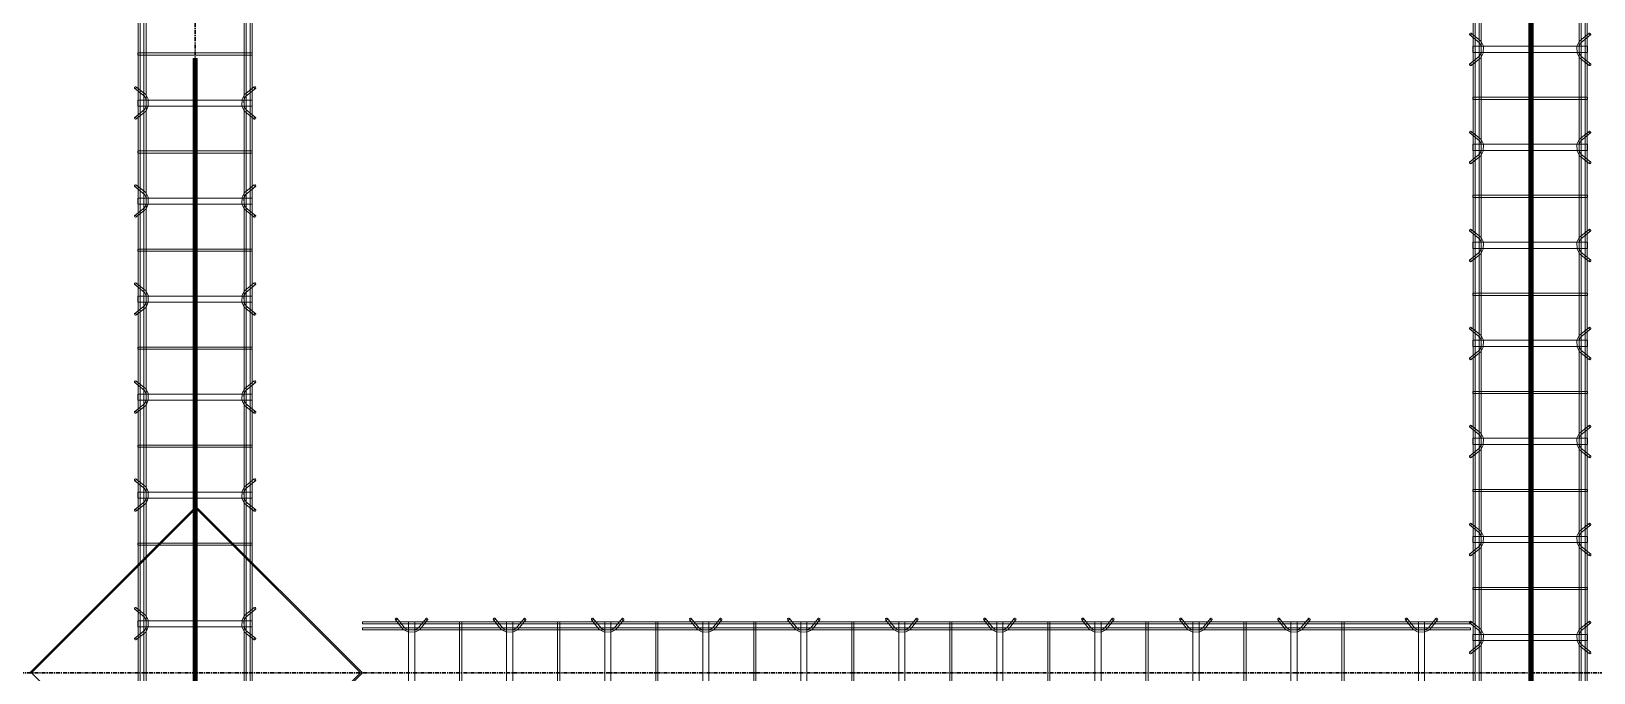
# Model space of a CAD drawing. Header units: inches. Extents: x -19229 to -222, y -6301 to 12387.
# Drawn here: x -2847.4 to -2656.1, y 11187.2 to 11265.7 of the extents above; entities that cross this region are included whole.
import ezdxf

# ---------------------------------------------------------------- set-up
doc = ezdxf.new("R2010")
doc.units = ezdxf.units.IN
doc.header["$MEASUREMENT"] = 0
doc.linetypes.add('Grid Line 1_2_', pattern=[0.875, 0.5, -0.125, 0.125, -0.125])
for name, color, linetype, lineweight in [('A-FLOR', 192, 'Continuous', 9), ('A-GENM', 13, 'Continuous', 9), ('S-BEAM', 12, 'Continuous', 9), ('S-GRID', 1, 'Continuous', 9)]:
    doc.layers.add(name, color=color, linetype=linetype, lineweight=lineweight)

# ---------------------------------------------------------------- blocks, each defined once
blk = doc.blocks.new('Dowel bar assembly - Dowel bar assembly-669756-SLAB ON GROUND JOINTS')
at = {"layer": 'S-BEAM'}
for p, q in [((2175, 1.98), (0, 1.98)), ((1288.02, 2.23), (1288.97, 1.03)), ((1289.18, 1.19), (1288.23, 2.39)), ((1289.62, 1.99), (1289.62, -12.01)), ((1290.38, 1.99), (1289.62, 1.99)), ((1289.62, 1.99), (1290.38, 1.99)), ((1290.38, -12.01), (1290.38, 1.99)), ((1291.76, 2.39), (1290.81, 1.19)), ((1291.01, 1.03), (1291.96, 2.23)), ((1295.87, 1.99), (1295.87, -12.01)), ((1296.13, 1.99), (1295.87, 1.99)), ((1295.87, 1.99), (1296.13, 1.99)), ((1296.13, -12.01), (1296.13, 1.99)), ((1300.02, 2.23), (1300.97, 1.03)), ((1301.18, 1.19), (1300.23, 2.39)), ((1301.62, 1.99), (1301.62, -12.01)), ((1302.38, 1.99), (1301.62, 1.99)), ((1301.62, 1.99), (1302.38, 1.99)), ((1302.38, -12.01), (1302.38, 1.99)), ((1303.76, 2.39), (1302.81, 1.19)), ((1303.01, 1.03), (1303.96, 2.23)), ((1307.87, 1.99), (1307.87, -12.01)), ((1308.13, 1.99), (1307.87, 1.99)), ((1307.87, 1.99), (1308.13, 1.99)), ((1308.13, -12.01), (1308.13, 1.99)), ((1312.02, 2.23), (1312.97, 1.03)), ((1313.18, 1.19), (1312.23, 2.39)), ((1313.62, 1.99), (1313.62, -12.01)), ((1314.38, 1.99), (1313.62, 1.99)), ((1313.62, 1.99), (1314.38, 1.99)), ((1314.38, -12.01), (1314.38, 1.99)), ((1315.76, 2.39), (1314.81, 1.19)), ((1315.01, 1.03), (1315.96, 2.23)), ((1319.87, 1.99), (1319.87, -12.01)), ((1320.13, 1.99), (1319.87, 1.99)), ((1319.87, 1.99), (1320.13, 1.99)), ((1320.13, -12.01), (1320.13, 1.99)), ((1324.02, 2.23), (1324.97, 1.03)), ((1325.18, 1.19), (1324.23, 2.39)), ((1325.62, 1.99), (1325.62, -12.01)), ((1326.38, 1.99), (1325.62, 1.99)), ((1325.62, 1.99), (1326.38, 1.99)), ((1326.38, -12.01), (1326.38, 1.99)), ((1327.76, 2.39), (1326.81, 1.19)), ((1327.01, 1.03), (1327.96, 2.23)), ((1331.87, 1.99), (1331.87, -12.01)), ((1332.13, 1.99), (1331.87, 1.99)), ((1331.87, 1.99), (1332.13, 1.99)), ((1332.13, -12.01), (1332.13, 1.99)), ((1336.02, 2.23), (1336.97, 1.03)), ((1337.18, 1.19), (1336.23, 2.39)), ((1337.62, 1.99), (1337.62, -12.01)), ((1338.38, 1.99), (1337.62, 1.99)), ((1337.62, 1.99), (1338.38, 1.99)), ((1338.38, -12.01), (1338.38, 1.99)), ((1339.76, 2.39), (1338.81, 1.19)), ((1339.01, 1.03), (1339.96, 2.23)), ((1343.87, 1.99), (1343.87, -12.01)), ((1344.13, 1.99), (1343.87, 1.99)), ((1343.87, 1.99), (1344.13, 1.99)), ((1344.13, -12.01), (1344.13, 1.99)), ((1348.02, 2.23), (1348.97, 1.03)), ((1349.18, 1.19), (1348.23, 2.39)), ((1349.62, 1.99), (1349.62, -12.01)), ((1350.38, 1.99), (1349.62, 1.99)), ((1349.62, 1.99), (1350.38, 1.99)), ((1350.38, -12.01), (1350.38, 1.99)), ((1351.76, 2.39), (1350.81, 1.19)), ((1351.01, 1.03), (1351.96, 2.23)), ((1355.87, 1.99), (1355.87, -12.01)), ((1356.13, 1.99), (1355.87, 1.99)), ((1355.87, 1.99), (1356.13, 1.99)), ((1356.13, -12.01), (1356.13, 1.99)), ((1360.02, 2.23), (1360.97, 1.03)), ((1361.18, 1.19), (1360.23, 2.39)), ((1361.62, 1.99), (1361.62, -12.01)), ((1362.38, 1.99), (1361.62, 1.99)), ((1361.62, 1.99), (1362.38, 1.99)), ((1362.38, -12.01), (1362.38, 1.99)), ((1363.76, 2.39), (1362.81, 1.19)), ((1363.01, 1.03), (1363.96, 2.23)), ((0, 1.72), (2175, 1.72)), ((2175, 1.25), (0, 1.25)), ((0, 0.99), (2175, 0.99)), ((2175, -11.01), (0, -11.01)), ((0, -11.27), (2175, -11.27)), ((1288.97, -11.05), (1288.02, -12.25)), ((1288.23, -12.41), (1289.18, -11.21)), ((1290.81, -11.21), (1291.76, -12.41)), ((1291.96, -12.25), (1291.01, -11.05)), ((1300.97, -11.05), (1300.02, -12.25)), ((1300.23, -12.41), (1301.18, -11.21)), ((1302.81, -11.21), (1303.76, -12.41)), ((1303.96, -12.25), (1303.01, -11.05)), ((1312.97, -11.05), (1312.02, -12.25)), ((1312.23, -12.41), (1313.18, -11.21)), ((1314.81, -11.21), (1315.76, -12.41)), ((1315.96, -12.25), (1315.01, -11.05)), ((1324.97, -11.05), (1324.02, -12.25)), ((1324.23, -12.41), (1325.18, -11.21)), ((1326.81, -11.21), (1327.76, -12.41)), ((1327.96, -12.25), (1327.01, -11.05)), ((1336.97, -11.05), (1336.02, -12.25)), ((1336.23, -12.41), (1337.18, -11.21)), ((1338.81, -11.21), (1339.76, -12.41)), ((1339.96, -12.25), (1339.01, -11.05)), ((1348.97, -11.05), (1348.02, -12.25)), ((1348.23, -12.41), (1349.18, -11.21)), ((1350.81, -11.21), (1351.76, -12.41)), ((1351.96, -12.25), (1351.01, -11.05)), ((1360.97, -11.05), (1360.02, -12.25)), ((1360.23, -12.41), (1361.18, -11.21)), ((1362.81, -11.21), (1363.76, -12.41)), ((1363.96, -12.25), (1363.01, -11.05)), ((2175, -11.74), (0, -11.74)), ((0, -12), (2175, -12)), ((1290.38, -12.01), (1289.62, -12.01)), ((1289.62, -12.01), (1290.38, -12.01)), ((1296.13, -12.01), (1295.87, -12.01)), ((1295.87, -12.01), (1296.13, -12.01)), ((1302.38, -12.01), (1301.62, -12.01)), ((1301.62, -12.01), (1302.38, -12.01)), ((1308.13, -12.01), (1307.87, -12.01)), ((1307.87, -12.01), (1308.13, -12.01)), ((1314.38, -12.01), (1313.62, -12.01)), ((1313.62, -12.01), (1314.38, -12.01)), ((1320.13, -12.01), (1319.87, -12.01)), ((1319.87, -12.01), (1320.13, -12.01)), ((1326.38, -12.01), (1325.62, -12.01)), ((1325.62, -12.01), (1326.38, -12.01)), ((1332.13, -12.01), (1331.87, -12.01)), ((1331.87, -12.01), (1332.13, -12.01)), ((1338.38, -12.01), (1337.62, -12.01)), ((1337.62, -12.01), (1338.38, -12.01)), ((1344.13, -12.01), (1343.87, -12.01)), ((1343.87, -12.01), (1344.13, -12.01)), ((1350.38, -12.01), (1349.62, -12.01)), ((1349.62, -12.01), (1350.38, -12.01)), ((1356.13, -12.01), (1355.87, -12.01)), ((1355.87, -12.01), (1356.13, -12.01)), ((1362.38, -12.01), (1361.62, -12.01)), ((1361.62, -12.01), (1362.38, -12.01))]:
    blk.add_line(p, q, dxfattribs=at)
at = {"layer": 'S-BEAM', "flags": 128}
for points in [[(1288.97, 1.03), (1289.53, 0.73), (1290.39, 0.72), (1290.97, 0.99), (1291.01, 1.03)], [(1289.18, 1.19), (1289.62, 0.97), (1290.38, 0.98), (1290.81, 1.19)], [(1300.97, 1.03), (1301.53, 0.73), (1302.39, 0.72), (1302.97, 0.99), (1303.01, 1.03)], [(1301.18, 1.19), (1301.62, 0.97), (1302.38, 0.98), (1302.81, 1.19)], [(1312.97, 1.03), (1313.53, 0.73), (1314.39, 0.72), (1314.97, 0.99), (1315.01, 1.03)], [(1313.18, 1.19), (1313.62, 0.97), (1314.38, 0.98), (1314.81, 1.19)], [(1324.97, 1.03), (1325.53, 0.73), (1326.39, 0.72), (1326.97, 0.99), (1327.01, 1.03)], [(1325.18, 1.19), (1325.62, 0.97), (1326.38, 0.98), (1326.81, 1.19)], [(1336.97, 1.03), (1337.53, 0.73), (1338.39, 0.72), (1338.97, 0.99), (1339.01, 1.03)], [(1337.18, 1.19), (1337.62, 0.97), (1338.38, 0.98), (1338.81, 1.19)], [(1348.97, 1.03), (1349.53, 0.73), (1350.39, 0.72), (1350.97, 0.99), (1351.01, 1.03)], [(1349.18, 1.19), (1349.62, 0.97), (1350.38, 0.98), (1350.81, 1.19)], [(1360.97, 1.03), (1361.53, 0.73), (1362.39, 0.72), (1362.97, 0.99), (1363.01, 1.03)], [(1361.18, 1.19), (1361.62, 0.97), (1362.38, 0.98), (1362.81, 1.19)], [(1288.97, -11.05), (1289.53, -10.75), (1290.39, -10.74), (1290.97, -11.01), (1291.01, -11.05)], [(1289.18, -11.21), (1289.62, -10.99), (1290.38, -11), (1290.81, -11.21)], [(1300.97, -11.05), (1301.53, -10.75), (1302.39, -10.74), (1302.97, -11.01), (1303.01, -11.05)], [(1301.18, -11.21), (1301.62, -10.99), (1302.38, -11), (1302.81, -11.21)], [(1312.97, -11.05), (1313.53, -10.75), (1314.39, -10.74), (1314.97, -11.01), (1315.01, -11.05)], [(1313.18, -11.21), (1313.62, -10.99), (1314.38, -11), (1314.81, -11.21)], [(1324.97, -11.05), (1325.53, -10.75), (1326.39, -10.74), (1326.97, -11.01), (1327.01, -11.05)], [(1325.18, -11.21), (1325.62, -10.99), (1326.38, -11), (1326.81, -11.21)], [(1336.97, -11.05), (1337.53, -10.75), (1338.39, -10.74), (1338.97, -11.01), (1339.01, -11.05)], [(1337.18, -11.21), (1337.62, -10.99), (1338.38, -11), (1338.81, -11.21)], [(1348.97, -11.05), (1349.53, -10.75), (1350.39, -10.74), (1350.97, -11.01), (1351.01, -11.05)], [(1349.18, -11.21), (1349.62, -10.99), (1350.38, -11), (1350.81, -11.21)], [(1360.97, -11.05), (1361.53, -10.75), (1362.39, -10.74), (1362.97, -11.01), (1363.01, -11.05)], [(1361.18, -11.21), (1361.62, -10.99), (1362.38, -11), (1362.81, -11.21)]]:
    blk.add_lwpolyline(points, dxfattribs=at)
at = {"layer": 'S-BEAM'}
for centre, major_axis, start_param, end_param in [((1288.12, 2.31), (0.101, 0.08), 5.709265, 8.850858), ((1288.12, 2.31), (0.101, 0.08), 2.567673, 5.709265), ((1291.86, 2.31), (-0.101, 0.08), 3.715513, 6.857105), ((1291.86, 2.31), (-0.101, 0.08), 0.57392, 3.715513), ((1300.12, 2.31), (0.101, 0.08), 5.709265, 8.850858), ((1300.12, 2.31), (0.101, 0.08), 2.567673, 5.709265), ((1303.86, 2.31), (-0.101, 0.08), 3.715513, 6.857105), ((1303.86, 2.31), (-0.101, 0.08), 0.57392, 3.715513), ((1312.12, 2.31), (0.101, 0.08), 5.709265, 8.850858), ((1312.12, 2.31), (0.101, 0.08), 2.567673, 5.709265), ((1315.86, 2.31), (-0.101, 0.08), 3.715513, 6.857105), ((1315.86, 2.31), (-0.101, 0.08), 0.57392, 3.715513), ((1324.12, 2.31), (0.101, 0.08), 5.709265, 8.850858), ((1324.12, 2.31), (0.101, 0.08), 2.567673, 5.709265), ((1327.86, 2.31), (-0.101, 0.08), 3.715513, 6.857105), ((1327.86, 2.31), (-0.101, 0.08), 0.57392, 3.715513), ((1336.12, 2.31), (0.101, 0.08), 5.709265, 8.850858), ((1336.12, 2.31), (0.101, 0.08), 2.567673, 5.709265), ((1339.86, 2.31), (-0.101, 0.08), 3.715513, 6.857105), ((1339.86, 2.31), (-0.101, 0.08), 0.57392, 3.715513), ((1348.12, 2.31), (0.101, 0.08), 5.709265, 8.850858), ((1348.12, 2.31), (0.101, 0.08), 2.567673, 5.709265), ((1351.86, 2.31), (-0.101, 0.08), 3.715513, 6.857105), ((1351.86, 2.31), (-0.101, 0.08), 0.57392, 3.715513), ((1360.12, 2.31), (0.101, 0.08), 5.709265, 8.850858), ((1360.12, 2.31), (0.101, 0.08), 2.567673, 5.709265), ((1363.86, 2.31), (-0.101, 0.08), 3.715513, 6.857105), ((1363.86, 2.31), (-0.101, 0.08), 0.57392, 3.715513), ((1288.12, -12.33), (-0.101, 0.08), 3.715513, 6.857105), ((1288.12, -12.33), (-0.101, 0.08), 0.57392, 3.715513), ((1291.86, -12.33), (0.101, 0.08), 5.709265, 8.850858), ((1291.86, -12.33), (0.101, 0.08), 2.567673, 5.709265), ((1300.12, -12.33), (-0.101, 0.08), 3.715513, 6.857105), ((1300.12, -12.33), (-0.101, 0.08), 0.57392, 3.715513), ((1303.86, -12.33), (0.101, 0.08), 5.709265, 8.850858), ((1303.86, -12.33), (0.101, 0.08), 2.567673, 5.709265), ((1312.12, -12.33), (-0.101, 0.08), 3.715513, 6.857105), ((1312.12, -12.33), (-0.101, 0.08), 0.57392, 3.715513), ((1315.86, -12.33), (0.101, 0.08), 5.709265, 8.850858), ((1315.86, -12.33), (0.101, 0.08), 2.567673, 5.709265), ((1324.12, -12.33), (-0.101, 0.08), 3.715513, 6.857105), ((1324.12, -12.33), (-0.101, 0.08), 0.57392, 3.715513), ((1327.86, -12.33), (0.101, 0.08), 5.709265, 8.850858), ((1327.86, -12.33), (0.101, 0.08), 2.567673, 5.709265), ((1336.12, -12.33), (-0.101, 0.08), 3.715513, 6.857105), ((1336.12, -12.33), (-0.101, 0.08), 0.57392, 3.715513), ((1339.86, -12.33), (0.101, 0.08), 5.709265, 8.850858), ((1339.86, -12.33), (0.101, 0.08), 2.567673, 5.709265), ((1348.12, -12.33), (-0.101, 0.08), 3.715513, 6.857105), ((1348.12, -12.33), (-0.101, 0.08), 0.57392, 3.715513), ((1351.86, -12.33), (0.101, 0.08), 5.709265, 8.850858), ((1351.86, -12.33), (0.101, 0.08), 2.567673, 5.709265), ((1360.12, -12.33), (-0.101, 0.08), 3.715513, 6.857105), ((1360.12, -12.33), (-0.101, 0.08), 0.57392, 3.715513), ((1363.86, -12.33), (0.101, 0.08), 5.709265, 8.850858), ((1363.86, -12.33), (0.101, 0.08), 2.567673, 5.709265)]:
    blk.add_ellipse(centre, major_axis=major_axis, ratio=0.816528, start_param=start_param, end_param=end_param, dxfattribs=at)
blk = doc.blocks.new('Dowel bar assembly - Dowel bar assembly-670865-SLAB ON GROUND JOINTS')
at = {"layer": 'S-BEAM'}
for p, q in [((135.61, 1.98), (0, 1.98)), ((0, 1.98), (0, 1.72)), ((0, 1.72), (0, 1.98)), ((4.02, 2.23), (4.97, 1.03)), ((5.18, 1.19), (4.23, 2.39)), ((5.63, 1.99), (5.63, -12.01)), ((6.38, 1.99), (5.63, 1.99)), ((5.63, 1.99), (6.38, 1.99)), ((6.38, -12.01), (6.38, 1.99)), ((7.76, 2.39), (6.81, 1.19)), ((7.01, 1.03), (7.96, 2.23)), ((11.87, 1.99), (11.87, -12.01)), ((12.13, 1.99), (11.87, 1.99)), ((11.87, 1.99), (12.13, 1.99)), ((12.13, -12.01), (12.13, 1.99)), ((16.02, 2.23), (16.97, 1.03)), ((17.18, 1.19), (16.23, 2.39)), ((17.63, 1.99), (17.63, -12.01)), ((18.38, 1.99), (17.63, 1.99)), ((17.63, 1.99), (18.38, 1.99)), ((18.38, -12.01), (18.38, 1.99)), ((19.76, 2.39), (18.81, 1.19)), ((19.01, 1.03), (19.96, 2.23)), ((23.87, 1.99), (23.87, -12.01)), ((24.13, 1.99), (23.87, 1.99)), ((23.87, 1.99), (24.13, 1.99)), ((24.13, -12.01), (24.13, 1.99)), ((28.02, 2.23), (28.97, 1.03)), ((29.18, 1.19), (28.23, 2.39)), ((29.63, 1.99), (29.63, -12.01)), ((30.38, 1.99), (29.63, 1.99)), ((29.63, 1.99), (30.38, 1.99)), ((30.38, -12.01), (30.38, 1.99)), ((31.76, 2.39), (30.81, 1.19)), ((31.01, 1.03), (31.96, 2.23)), ((35.87, 1.99), (35.87, -12.01)), ((36.13, 1.99), (35.87, 1.99)), ((35.87, 1.99), (36.13, 1.99)), ((36.13, -12.01), (36.13, 1.99)), ((40.02, 2.23), (40.97, 1.03)), ((41.18, 1.19), (40.23, 2.39)), ((41.63, 1.99), (41.63, -12.01)), ((42.38, 1.99), (41.63, 1.99)), ((41.63, 1.99), (42.38, 1.99)), ((42.38, -12.01), (42.38, 1.99)), ((43.76, 2.39), (42.81, 1.19)), ((43.01, 1.03), (43.96, 2.23)), ((47.87, 1.99), (47.87, -12.01)), ((48.13, 1.99), (47.87, 1.99)), ((47.87, 1.99), (48.13, 1.99)), ((48.13, -12.01), (48.13, 1.99)), ((52.02, 2.23), (52.97, 1.03)), ((53.18, 1.19), (52.23, 2.39)), ((53.63, 1.99), (53.63, -12.01)), ((54.38, 1.99), (53.63, 1.99)), ((53.63, 1.99), (54.38, 1.99)), ((54.38, -12.01), (54.38, 1.99)), ((55.76, 2.39), (54.81, 1.19)), ((55.01, 1.03), (55.96, 2.23)), ((59.87, 1.99), (59.87, -12.01)), ((60.13, 1.99), (59.87, 1.99)), ((59.87, 1.99), (60.13, 1.99)), ((60.13, -12.01), (60.13, 1.99)), ((64.02, 2.23), (64.97, 1.03)), ((65.18, 1.19), (64.23, 2.39)), ((65.63, 1.99), (65.63, -12.01)), ((66.38, 1.99), (65.63, 1.99)), ((65.63, 1.99), (66.38, 1.99)), ((66.38, -12.01), (66.38, 1.99)), ((67.76, 2.39), (66.81, 1.19)), ((67.01, 1.03), (67.96, 2.23)), ((71.87, 1.99), (71.87, -12.01)), ((72.13, 1.99), (71.87, 1.99)), ((71.87, 1.99), (72.13, 1.99)), ((72.13, -12.01), (72.13, 1.99)), ((76.02, 2.23), (76.97, 1.03)), ((77.18, 1.19), (76.23, 2.39)), ((77.63, 1.99), (77.63, -12.01)), ((78.38, 1.99), (77.63, 1.99)), ((77.63, 1.99), (78.38, 1.99)), ((78.38, -12.01), (78.38, 1.99)), ((79.76, 2.39), (78.81, 1.19)), ((79.01, 1.03), (79.96, 2.23)), ((83.87, 1.99), (83.87, -12.01)), ((84.13, 1.99), (83.87, 1.99)), ((83.87, 1.99), (84.13, 1.99)), ((84.13, -12.01), (84.13, 1.99)), ((88.02, 2.23), (88.97, 1.03)), ((89.18, 1.19), (88.23, 2.39)), ((89.63, 1.99), (89.63, -12.01)), ((90.38, 1.99), (89.63, 1.99)), ((89.63, 1.99), (90.38, 1.99)), ((90.38, -12.01), (90.38, 1.99)), ((91.76, 2.39), (90.81, 1.19)), ((91.01, 1.03), (91.96, 2.23)), ((95.87, 1.99), (95.87, -12.01)), ((96.13, 1.99), (95.87, 1.99)), ((95.87, 1.99), (96.13, 1.99)), ((96.13, -12.01), (96.13, 1.99)), ((100.02, 2.23), (100.97, 1.03)), ((101.18, 1.19), (100.23, 2.39)), ((101.63, 1.99), (101.63, -12.01)), ((102.38, 1.99), (101.63, 1.99)), ((101.63, 1.99), (102.38, 1.99)), ((102.38, -12.01), (102.38, 1.99)), ((103.76, 2.39), (102.81, 1.19)), ((103.01, 1.03), (103.96, 2.23)), ((107.87, 1.99), (107.87, -12.01)), ((108.13, 1.99), (107.87, 1.99)), ((107.87, 1.99), (108.13, 1.99)), ((108.13, -12.01), (108.13, 1.99)), ((112.02, 2.23), (112.97, 1.03)), ((113.18, 1.19), (112.23, 2.39)), ((113.63, 1.99), (113.63, -12.01)), ((114.38, 1.99), (113.63, 1.99)), ((113.63, 1.99), (114.38, 1.99)), ((114.38, -12.01), (114.38, 1.99)), ((115.76, 2.39), (114.81, 1.19)), ((115.01, 1.03), (115.96, 2.23)), ((119.87, 1.99), (119.87, -12.01)), ((120.13, 1.99), (119.87, 1.99)), ((119.87, 1.99), (120.13, 1.99)), ((120.13, -12.01), (120.13, 1.99)), ((127.63, 2.23), (128.58, 1.03)), ((128.78, 1.19), (127.83, 2.39)), ((129.23, 1.99), (129.23, -12.01)), ((129.98, 1.99), (129.23, 1.99)), ((129.23, 1.99), (129.98, 1.99)), ((129.98, -12.01), (129.98, 1.99)), ((131.37, 2.39), (130.42, 1.19)), ((130.62, 1.03), (131.57, 2.23)), ((135.61, 1.98), (135.61, 1.72)), ((135.61, 1.72), (135.61, 1.98)), ((0, 1.72), (135.61, 1.72)), ((135.61, 1.25), (0, 1.25)), ((0, 0.99), (0, 1.25)), ((0, 1.25), (0, 0.99)), ((0, 0.99), (135.61, 0.99)), ((135.61, 0.99), (135.61, 1.25)), ((135.61, 1.25), (135.61, 0.99)), ((135.61, -11.01), (0, -11.01)), ((0, -11.27), (0, -11.01)), ((0, -11.01), (0, -11.27)), ((0, -11.27), (135.61, -11.27)), ((4.97, -11.05), (4.02, -12.25)), ((4.23, -12.41), (5.18, -11.21)), ((6.81, -11.21), (7.76, -12.41)), ((7.96, -12.25), (7.01, -11.05)), ((16.97, -11.05), (16.02, -12.25)), ((16.23, -12.41), (17.18, -11.21)), ((18.81, -11.21), (19.76, -12.41)), ((19.96, -12.25), (19.01, -11.05)), ((28.97, -11.05), (28.02, -12.25)), ((28.23, -12.41), (29.18, -11.21)), ((30.81, -11.21), (31.76, -12.41)), ((31.96, -12.25), (31.01, -11.05)), ((40.97, -11.05), (40.02, -12.25)), ((40.23, -12.41), (41.18, -11.21)), ((42.81, -11.21), (43.76, -12.41)), ((43.96, -12.25), (43.01, -11.05)), ((52.97, -11.05), (52.02, -12.25)), ((52.23, -12.41), (53.18, -11.21)), ((54.81, -11.21), (55.76, -12.41)), ((55.96, -12.25), (55.01, -11.05)), ((64.97, -11.05), (64.02, -12.25)), ((64.23, -12.41), (65.18, -11.21)), ((66.81, -11.21), (67.76, -12.41)), ((67.96, -12.25), (67.01, -11.05)), ((76.97, -11.05), (76.02, -12.25)), ((76.23, -12.41), (77.18, -11.21)), ((78.81, -11.21), (79.76, -12.41)), ((79.96, -12.25), (79.01, -11.05)), ((88.97, -11.05), (88.02, -12.25)), ((88.23, -12.41), (89.18, -11.21)), ((90.81, -11.21), (91.76, -12.41)), ((91.96, -12.25), (91.01, -11.05)), ((100.97, -11.05), (100.02, -12.25)), ((100.23, -12.41), (101.18, -11.21)), ((102.81, -11.21), (103.76, -12.41)), ((103.96, -12.25), (103.01, -11.05)), ((112.97, -11.05), (112.02, -12.25)), ((112.23, -12.41), (113.18, -11.21)), ((114.81, -11.21), (115.76, -12.41)), ((115.96, -12.25), (115.01, -11.05)), ((128.58, -11.05), (127.63, -12.25)), ((127.83, -12.41), (128.78, -11.21)), ((130.42, -11.21), (131.37, -12.41)), ((131.57, -12.25), (130.62, -11.05)), ((135.61, -11.27), (135.61, -11.01)), ((135.61, -11.01), (135.61, -11.27)), ((135.61, -11.74), (0, -11.74)), ((0, -12), (0, -11.74)), ((0, -11.74), (0, -12)), ((0, -12), (135.61, -12)), ((6.38, -12.01), (5.63, -12.01)), ((5.63, -12.01), (6.38, -12.01)), ((12.13, -12.01), (11.87, -12.01)), ((11.87, -12.01), (12.13, -12.01)), ((18.38, -12.01), (17.63, -12.01)), ((17.63, -12.01), (18.38, -12.01)), ((24.13, -12.01), (23.87, -12.01)), ((23.87, -12.01), (24.13, -12.01)), ((30.38, -12.01), (29.63, -12.01)), ((29.63, -12.01), (30.38, -12.01)), ((36.13, -12.01), (35.87, -12.01)), ((35.87, -12.01), (36.13, -12.01)), ((42.38, -12.01), (41.63, -12.01)), ((41.63, -12.01), (42.38, -12.01)), ((48.13, -12.01), (47.87, -12.01)), ((47.87, -12.01), (48.13, -12.01)), ((54.38, -12.01), (53.63, -12.01)), ((53.63, -12.01), (54.38, -12.01)), ((60.13, -12.01), (59.87, -12.01)), ((59.87, -12.01), (60.13, -12.01)), ((66.38, -12.01), (65.63, -12.01)), ((65.63, -12.01), (66.38, -12.01)), ((72.13, -12.01), (71.87, -12.01)), ((71.87, -12.01), (72.13, -12.01)), ((78.38, -12.01), (77.63, -12.01)), ((77.63, -12.01), (78.38, -12.01)), ((84.13, -12.01), (83.87, -12.01)), ((83.87, -12.01), (84.13, -12.01)), ((90.38, -12.01), (89.63, -12.01)), ((89.63, -12.01), (90.38, -12.01)), ((96.13, -12.01), (95.87, -12.01)), ((95.87, -12.01), (96.13, -12.01)), ((102.38, -12.01), (101.63, -12.01)), ((101.63, -12.01), (102.38, -12.01)), ((108.13, -12.01), (107.87, -12.01)), ((107.87, -12.01), (108.13, -12.01)), ((114.38, -12.01), (113.63, -12.01)), ((113.63, -12.01), (114.38, -12.01)), ((120.13, -12.01), (119.87, -12.01)), ((119.87, -12.01), (120.13, -12.01)), ((129.98, -12.01), (129.23, -12.01)), ((129.23, -12.01), (129.98, -12.01)), ((135.61, -12), (135.61, -11.74)), ((135.61, -11.74), (135.61, -12))]:
    blk.add_line(p, q, dxfattribs=at)
at = {"layer": 'S-BEAM', "flags": 128}
for points in [[(4.97, 1.03), (5.53, 0.73), (6.39, 0.72), (6.97, 0.99), (7.01, 1.03)], [(5.18, 1.19), (5.62, 0.97), (6.38, 0.98), (6.81, 1.19)], [(16.97, 1.03), (17.53, 0.73), (18.39, 0.72), (18.97, 0.99), (19.01, 1.03)], [(17.18, 1.19), (17.62, 0.97), (18.38, 0.98), (18.81, 1.19)], [(28.97, 1.03), (29.53, 0.73), (30.39, 0.72), (30.97, 0.99), (31.01, 1.03)], [(29.18, 1.19), (29.62, 0.97), (30.38, 0.98), (30.81, 1.19)], [(40.97, 1.03), (41.53, 0.73), (42.39, 0.72), (42.97, 0.99), (43.01, 1.03)], [(41.18, 1.19), (41.62, 0.97), (42.38, 0.98), (42.81, 1.19)], [(52.97, 1.03), (53.53, 0.73), (54.39, 0.72), (54.97, 0.99), (55.01, 1.03)], [(53.18, 1.19), (53.62, 0.97), (54.38, 0.98), (54.81, 1.19)], [(64.97, 1.03), (65.53, 0.73), (66.39, 0.72), (66.97, 0.99), (67.01, 1.03)], [(65.18, 1.19), (65.62, 0.97), (66.38, 0.98), (66.81, 1.19)], [(76.97, 1.03), (77.53, 0.73), (78.39, 0.72), (78.97, 0.99), (79.01, 1.03)], [(77.18, 1.19), (77.62, 0.97), (78.38, 0.98), (78.81, 1.19)], [(88.97, 1.03), (89.53, 0.73), (90.39, 0.72), (90.97, 0.99), (91.01, 1.03)], [(89.18, 1.19), (89.62, 0.97), (90.38, 0.98), (90.81, 1.19)], [(100.97, 1.03), (101.53, 0.73), (102.39, 0.72), (102.97, 0.99), (103.01, 1.03)], [(101.18, 1.19), (101.62, 0.97), (102.38, 0.98), (102.81, 1.19)], [(112.97, 1.03), (113.53, 0.73), (114.39, 0.72), (114.97, 0.99), (115.01, 1.03)], [(113.18, 1.19), (113.62, 0.97), (114.38, 0.98), (114.81, 1.19)], [(128.58, 1.03), (129.13, 0.73), (129.99, 0.72), (130.58, 0.99), (130.62, 1.03)], [(128.78, 1.19), (129.23, 0.97), (129.99, 0.98), (130.42, 1.19)], [(4.97, -11.05), (5.53, -10.75), (6.39, -10.74), (6.97, -11.01), (7.01, -11.05)], [(5.18, -11.21), (5.62, -10.99), (6.38, -11), (6.81, -11.21)], [(16.97, -11.05), (17.53, -10.75), (18.39, -10.74), (18.97, -11.01), (19.01, -11.05)], [(17.18, -11.21), (17.62, -10.99), (18.38, -11), (18.81, -11.21)], [(28.97, -11.05), (29.53, -10.75), (30.39, -10.74), (30.97, -11.01), (31.01, -11.05)], [(29.18, -11.21), (29.62, -10.99), (30.38, -11), (30.81, -11.21)], [(40.97, -11.05), (41.53, -10.75), (42.39, -10.74), (42.97, -11.01), (43.01, -11.05)], [(41.18, -11.21), (41.62, -10.99), (42.38, -11), (42.81, -11.21)], [(52.97, -11.05), (53.53, -10.75), (54.39, -10.74), (54.97, -11.01), (55.01, -11.05)], [(53.18, -11.21), (53.62, -10.99), (54.38, -11), (54.81, -11.21)], [(64.97, -11.05), (65.53, -10.75), (66.39, -10.74), (66.97, -11.01), (67.01, -11.05)], [(65.18, -11.21), (65.62, -10.99), (66.38, -11), (66.81, -11.21)], [(76.97, -11.05), (77.53, -10.75), (78.39, -10.74), (78.97, -11.01), (79.01, -11.05)], [(77.18, -11.21), (77.62, -10.99), (78.38, -11), (78.81, -11.21)], [(88.97, -11.05), (89.53, -10.75), (90.39, -10.74), (90.97, -11.01), (91.01, -11.05)], [(89.18, -11.21), (89.62, -10.99), (90.38, -11), (90.81, -11.21)], [(100.97, -11.05), (101.53, -10.75), (102.39, -10.74), (102.97, -11.01), (103.01, -11.05)], [(101.18, -11.21), (101.62, -10.99), (102.38, -11), (102.81, -11.21)], [(112.97, -11.05), (113.53, -10.75), (114.39, -10.74), (114.97, -11.01), (115.01, -11.05)], [(113.18, -11.21), (113.62, -10.99), (114.38, -11), (114.81, -11.21)], [(128.58, -11.05), (129.13, -10.75), (129.99, -10.74), (130.58, -11.01), (130.62, -11.05)], [(128.78, -11.21), (129.23, -10.99), (129.99, -11), (130.42, -11.21)]]:
    blk.add_lwpolyline(points, dxfattribs=at)
at = {"layer": 'S-BEAM'}
for centre, major_axis, start_param, end_param in [((4.12, 2.31), (0.101, 0.08), 5.709265, 8.850858), ((4.12, 2.31), (0.101, 0.08), 2.567673, 5.709265), ((7.86, 2.31), (-0.101, 0.08), 3.715513, 6.857105), ((7.86, 2.31), (-0.101, 0.08), 0.57392, 3.715513), ((16.12, 2.31), (0.101, 0.08), 5.709265, 8.850858), ((16.12, 2.31), (0.101, 0.08), 2.567673, 5.709265), ((19.86, 2.31), (-0.101, 0.08), 3.715513, 6.857105), ((19.86, 2.31), (-0.101, 0.08), 0.57392, 3.715513), ((28.12, 2.31), (0.101, 0.08), 5.709265, 8.850858), ((28.12, 2.31), (0.101, 0.08), 2.567673, 5.709265), ((31.86, 2.31), (-0.101, 0.08), 3.715513, 6.857105), ((31.86, 2.31), (-0.101, 0.08), 0.57392, 3.715513), ((40.12, 2.31), (0.101, 0.08), 5.709265, 8.850858), ((40.12, 2.31), (0.101, 0.08), 2.567673, 5.709265), ((43.86, 2.31), (-0.101, 0.08), 3.715513, 6.857105), ((43.86, 2.31), (-0.101, 0.08), 0.57392, 3.715513), ((52.12, 2.31), (0.101, 0.08), 5.709265, 8.850858), ((52.12, 2.31), (0.101, 0.08), 2.567673, 5.709265), ((55.86, 2.31), (-0.101, 0.08), 3.715513, 6.857105), ((55.86, 2.31), (-0.101, 0.08), 0.57392, 3.715513), ((64.12, 2.31), (0.101, 0.08), 5.709265, 8.850858), ((64.12, 2.31), (0.101, 0.08), 2.567673, 5.709265), ((67.86, 2.31), (-0.101, 0.08), 3.715513, 6.857105), ((67.86, 2.31), (-0.101, 0.08), 0.57392, 3.715513), ((76.12, 2.31), (0.101, 0.08), 5.709265, 8.850858), ((76.12, 2.31), (0.101, 0.08), 2.567673, 5.709265), ((79.86, 2.31), (-0.101, 0.08), 3.715513, 6.857105), ((79.86, 2.31), (-0.101, 0.08), 0.57392, 3.715513), ((88.12, 2.31), (0.101, 0.08), 5.709265, 8.850858), ((88.12, 2.31), (0.101, 0.08), 2.567673, 5.709265), ((91.86, 2.31), (-0.101, 0.08), 3.715513, 6.857105), ((91.86, 2.31), (-0.101, 0.08), 0.57392, 3.715513), ((100.12, 2.31), (0.101, 0.08), 5.709265, 8.850858), ((100.12, 2.31), (0.101, 0.08), 2.567673, 5.709265), ((103.86, 2.31), (-0.101, 0.08), 3.715513, 6.857105), ((103.86, 2.31), (-0.101, 0.08), 0.57392, 3.715513), ((112.12, 2.31), (0.101, 0.08), 5.709265, 8.850858), ((112.12, 2.31), (0.101, 0.08), 2.567673, 5.709265), ((115.86, 2.31), (-0.101, 0.08), 3.715513, 6.857105), ((115.86, 2.31), (-0.101, 0.08), 0.57392, 3.715513), ((127.73, 2.31), (0.101, 0.08), 5.709265, 8.850858), ((127.73, 2.31), (0.101, 0.08), 2.567673, 5.709265), ((131.47, 2.31), (-0.101, 0.08), 3.715513, 6.857105), ((131.47, 2.31), (-0.101, 0.08), 0.57392, 3.715513), ((4.12, -12.33), (-0.101, 0.08), 3.715513, 6.857105), ((4.12, -12.33), (-0.101, 0.08), 0.57392, 3.715513), ((7.86, -12.33), (0.101, 0.08), 5.709265, 8.850858), ((7.86, -12.33), (0.101, 0.08), 2.567673, 5.709265), ((16.12, -12.33), (-0.101, 0.08), 3.715513, 6.857105), ((16.12, -12.33), (-0.101, 0.08), 0.57392, 3.715513), ((19.86, -12.33), (0.101, 0.08), 5.709265, 8.850858), ((19.86, -12.33), (0.101, 0.08), 2.567673, 5.709265), ((28.12, -12.33), (-0.101, 0.08), 3.715513, 6.857105), ((28.12, -12.33), (-0.101, 0.08), 0.57392, 3.715513), ((31.86, -12.33), (0.101, 0.08), 5.709265, 8.850858), ((31.86, -12.33), (0.101, 0.08), 2.567673, 5.709265), ((40.12, -12.33), (-0.101, 0.08), 3.715513, 6.857105), ((40.12, -12.33), (-0.101, 0.08), 0.57392, 3.715513), ((43.86, -12.33), (0.101, 0.08), 5.709265, 8.850858), ((43.86, -12.33), (0.101, 0.08), 2.567673, 5.709265), ((52.12, -12.33), (-0.101, 0.08), 3.715513, 6.857105), ((52.12, -12.33), (-0.101, 0.08), 0.57392, 3.715513), ((55.86, -12.33), (0.101, 0.08), 5.709265, 8.850858), ((55.86, -12.33), (0.101, 0.08), 2.567673, 5.709265), ((64.12, -12.33), (-0.101, 0.08), 3.715513, 6.857105), ((64.12, -12.33), (-0.101, 0.08), 0.57392, 3.715513), ((67.86, -12.33), (0.101, 0.08), 5.709265, 8.850858), ((67.86, -12.33), (0.101, 0.08), 2.567673, 5.709265), ((76.12, -12.33), (-0.101, 0.08), 3.715513, 6.857105), ((76.12, -12.33), (-0.101, 0.08), 0.57392, 3.715513), ((79.86, -12.33), (0.101, 0.08), 5.709265, 8.850858), ((79.86, -12.33), (0.101, 0.08), 2.567673, 5.709265), ((88.12, -12.33), (-0.101, 0.08), 3.715513, 6.857105), ((88.12, -12.33), (-0.101, 0.08), 0.57392, 3.715513), ((91.86, -12.33), (0.101, 0.08), 5.709265, 8.850858), ((91.86, -12.33), (0.101, 0.08), 2.567673, 5.709265), ((100.12, -12.33), (-0.101, 0.08), 3.715513, 6.857105), ((100.12, -12.33), (-0.101, 0.08), 0.57392, 3.715513), ((103.86, -12.33), (0.101, 0.08), 5.709265, 8.850858), ((103.86, -12.33), (0.101, 0.08), 2.567673, 5.709265), ((112.12, -12.33), (-0.101, 0.08), 3.715513, 6.857105), ((112.12, -12.33), (-0.101, 0.08), 0.57392, 3.715513), ((115.86, -12.33), (0.101, 0.08), 5.709265, 8.850858), ((115.86, -12.33), (0.101, 0.08), 2.567673, 5.709265), ((127.73, -12.33), (-0.101, 0.08), 3.715513, 6.857105), ((127.73, -12.33), (-0.101, 0.08), 0.57392, 3.715513), ((131.47, -12.33), (0.101, 0.08), 5.709265, 8.850858), ((131.47, -12.33), (0.101, 0.08), 2.567673, 5.709265)]:
    blk.add_ellipse(centre, major_axis=major_axis, ratio=0.816528, start_param=start_param, end_param=end_param, dxfattribs=at)
blk = doc.blocks.new('Dowel bar assembly - Dowel bar assembly-1729233-SLAB ON GROUND JOINTS')
at = {"layer": 'S-BEAM'}
for p, q in [((327.74, 1.98), (0, 1.98)), ((251.87, 1.99), (251.87, -12.01)), ((252.13, 1.99), (251.87, 1.99)), ((251.87, 1.99), (252.13, 1.99)), ((252.13, -12.01), (252.13, 1.99)), ((256.02, 2.23), (256.97, 1.03)), ((257.18, 1.19), (256.23, 2.39)), ((257.63, 1.99), (257.63, -12.01)), ((258.38, 1.99), (257.63, 1.99)), ((257.63, 1.99), (258.38, 1.99)), ((258.38, -12.01), (258.38, 1.99)), ((259.76, 2.39), (258.81, 1.19)), ((259.01, 1.03), (259.96, 2.23)), ((263.87, 1.99), (263.87, -12.01)), ((264.13, 1.99), (263.87, 1.99)), ((263.87, 1.99), (264.13, 1.99)), ((264.13, -12.01), (264.13, 1.99)), ((268.02, 2.23), (268.97, 1.03)), ((269.18, 1.19), (268.23, 2.39)), ((269.63, 1.99), (269.63, -12.01)), ((270.38, 1.99), (269.63, 1.99)), ((269.63, 1.99), (270.38, 1.99)), ((270.38, -12.01), (270.38, 1.99)), ((271.76, 2.39), (270.81, 1.19)), ((271.01, 1.03), (271.96, 2.23)), ((275.87, 1.99), (275.87, -12.01)), ((276.13, 1.99), (275.87, 1.99)), ((275.87, 1.99), (276.13, 1.99)), ((276.13, -12.01), (276.13, 1.99)), ((280.02, 2.23), (280.97, 1.03)), ((281.18, 1.19), (280.23, 2.39)), ((281.63, 1.99), (281.63, -12.01)), ((282.38, 1.99), (281.63, 1.99)), ((281.63, 1.99), (282.38, 1.99)), ((282.38, -12.01), (282.38, 1.99)), ((283.76, 2.39), (282.81, 1.19)), ((283.01, 1.03), (283.96, 2.23)), ((287.87, 1.99), (287.87, -12.01)), ((288.13, 1.99), (287.87, 1.99)), ((287.87, 1.99), (288.13, 1.99)), ((288.13, -12.01), (288.13, 1.99)), ((292.02, 2.23), (292.97, 1.03)), ((293.18, 1.19), (292.23, 2.39)), ((293.63, 1.99), (293.63, -12.01)), ((294.38, 1.99), (293.63, 1.99)), ((293.63, 1.99), (294.38, 1.99)), ((294.38, -12.01), (294.38, 1.99)), ((295.76, 2.39), (294.81, 1.19)), ((295.01, 1.03), (295.96, 2.23)), ((299.87, 1.99), (299.87, -12.01)), ((300.13, 1.99), (299.87, 1.99)), ((299.87, 1.99), (300.13, 1.99)), ((300.13, -12.01), (300.13, 1.99)), ((304.02, 2.23), (304.97, 1.03)), ((305.18, 1.19), (304.23, 2.39)), ((305.63, 1.99), (305.63, -12.01)), ((306.38, 1.99), (305.63, 1.99)), ((305.63, 1.99), (306.38, 1.99)), ((306.38, -12.01), (306.38, 1.99)), ((307.76, 2.39), (306.81, 1.19)), ((307.01, 1.03), (307.96, 2.23)), ((311.87, 1.99), (311.87, -12.01)), ((312.13, 1.99), (311.87, 1.99)), ((311.87, 1.99), (312.13, 1.99)), ((312.13, -12.01), (312.13, 1.99)), ((319.77, 2.23), (320.72, 1.03)), ((320.92, 1.19), (319.97, 2.39)), ((321.37, 1.99), (321.37, -12.01)), ((322.12, 1.99), (321.37, 1.99)), ((321.37, 1.99), (322.12, 1.99)), ((322.12, -12.01), (322.12, 1.99)), ((323.5, 2.39), (322.55, 1.19)), ((322.76, 1.03), (323.7, 2.23)), ((327.74, 1.98), (327.74, 1.72)), ((327.74, 1.72), (327.74, 1.98)), ((0, 1.72), (327.74, 1.72)), ((327.74, 1.25), (0, 1.25)), ((0, 0.99), (327.74, 0.99)), ((327.74, 0.99), (327.74, 1.25)), ((327.74, 1.25), (327.74, 0.99)), ((327.74, -11.01), (0, -11.01)), ((0, -11.27), (327.74, -11.27)), ((256.97, -11.05), (256.02, -12.25)), ((256.23, -12.41), (257.18, -11.21)), ((258.81, -11.21), (259.76, -12.41)), ((259.96, -12.25), (259.01, -11.05)), ((268.97, -11.05), (268.02, -12.25)), ((268.23, -12.41), (269.18, -11.21)), ((270.81, -11.21), (271.76, -12.41)), ((271.96, -12.25), (271.01, -11.05)), ((280.97, -11.05), (280.02, -12.25)), ((280.23, -12.41), (281.18, -11.21)), ((282.81, -11.21), (283.76, -12.41)), ((283.96, -12.25), (283.01, -11.05)), ((292.97, -11.05), (292.02, -12.25)), ((292.23, -12.41), (293.18, -11.21)), ((294.81, -11.21), (295.76, -12.41)), ((295.96, -12.25), (295.01, -11.05)), ((304.97, -11.05), (304.02, -12.25)), ((304.23, -12.41), (305.18, -11.21)), ((306.81, -11.21), (307.76, -12.41)), ((307.96, -12.25), (307.01, -11.05)), ((320.72, -11.05), (319.77, -12.25)), ((319.97, -12.41), (320.92, -11.21)), ((322.55, -11.21), (323.5, -12.41)), ((323.7, -12.25), (322.76, -11.05)), ((327.74, -11.27), (327.74, -11.01)), ((327.74, -11.01), (327.74, -11.27)), ((327.74, -11.74), (0, -11.74)), ((0, -12), (327.74, -12)), ((252.13, -12.01), (251.87, -12.01)), ((251.87, -12.01), (252.13, -12.01)), ((258.38, -12.01), (257.63, -12.01)), ((257.63, -12.01), (258.38, -12.01)), ((264.13, -12.01), (263.87, -12.01)), ((263.87, -12.01), (264.13, -12.01)), ((270.38, -12.01), (269.63, -12.01)), ((269.63, -12.01), (270.38, -12.01)), ((276.13, -12.01), (275.87, -12.01)), ((275.87, -12.01), (276.13, -12.01)), ((282.38, -12.01), (281.63, -12.01)), ((281.63, -12.01), (282.38, -12.01)), ((288.13, -12.01), (287.87, -12.01)), ((287.87, -12.01), (288.13, -12.01)), ((294.38, -12.01), (293.63, -12.01)), ((293.63, -12.01), (294.38, -12.01)), ((300.13, -12.01), (299.87, -12.01)), ((299.87, -12.01), (300.13, -12.01)), ((306.38, -12.01), (305.63, -12.01)), ((305.63, -12.01), (306.38, -12.01)), ((312.13, -12.01), (311.87, -12.01)), ((311.87, -12.01), (312.13, -12.01)), ((322.12, -12.01), (321.37, -12.01)), ((321.37, -12.01), (322.12, -12.01)), ((327.74, -12), (327.74, -11.74)), ((327.74, -11.74), (327.74, -12))]:
    blk.add_line(p, q, dxfattribs=at)
at = {"layer": 'S-BEAM', "flags": 128}
for points in [[(256.97, 1.03), (257.53, 0.73), (258.39, 0.72), (258.97, 0.99), (259.01, 1.03)], [(257.18, 1.19), (257.62, 0.97), (258.38, 0.98), (258.81, 1.19)], [(268.97, 1.03), (269.53, 0.73), (270.39, 0.72), (270.97, 0.99), (271.01, 1.03)], [(269.18, 1.19), (269.62, 0.97), (270.38, 0.98), (270.81, 1.19)], [(280.97, 1.03), (281.53, 0.73), (282.39, 0.72), (282.97, 0.99), (283.01, 1.03)], [(281.18, 1.19), (281.62, 0.97), (282.38, 0.98), (282.81, 1.19)], [(292.97, 1.03), (293.53, 0.73), (294.39, 0.72), (294.97, 0.99), (295.01, 1.03)], [(293.18, 1.19), (293.62, 0.97), (294.38, 0.98), (294.81, 1.19)], [(304.97, 1.03), (305.53, 0.73), (306.39, 0.72), (306.97, 0.99), (307.01, 1.03)], [(305.18, 1.19), (305.62, 0.97), (306.38, 0.98), (306.81, 1.19)], [(320.72, 1.03), (321.27, 0.73), (322.13, 0.72), (322.71, 0.99), (322.76, 1.03)], [(320.92, 1.19), (321.37, 0.97), (322.12, 0.98), (322.55, 1.19)], [(256.97, -11.05), (257.53, -10.75), (258.39, -10.74), (258.97, -11.01), (259.01, -11.05)], [(257.18, -11.21), (257.62, -10.99), (258.38, -11), (258.81, -11.21)], [(268.97, -11.05), (269.53, -10.75), (270.39, -10.74), (270.97, -11.01), (271.01, -11.05)], [(269.18, -11.21), (269.62, -10.99), (270.38, -11), (270.81, -11.21)], [(280.97, -11.05), (281.53, -10.75), (282.39, -10.74), (282.97, -11.01), (283.01, -11.05)], [(281.18, -11.21), (281.62, -10.99), (282.38, -11), (282.81, -11.21)], [(292.97, -11.05), (293.53, -10.75), (294.39, -10.74), (294.97, -11.01), (295.01, -11.05)], [(293.18, -11.21), (293.62, -10.99), (294.38, -11), (294.81, -11.21)], [(304.97, -11.05), (305.53, -10.75), (306.39, -10.74), (306.97, -11.01), (307.01, -11.05)], [(305.18, -11.21), (305.62, -10.99), (306.38, -11), (306.81, -11.21)], [(320.72, -11.05), (321.27, -10.75), (322.13, -10.74), (322.71, -11.01), (322.76, -11.05)], [(320.92, -11.21), (321.37, -10.99), (322.12, -11), (322.55, -11.21)]]:
    blk.add_lwpolyline(points, dxfattribs=at)
at = {"layer": 'S-BEAM'}
for centre, major_axis, start_param, end_param in [((256.12, 2.31), (0.101, 0.08), 5.709265, 8.850858), ((256.12, 2.31), (0.101, 0.08), 2.567673, 5.709265), ((259.86, 2.31), (-0.101, 0.08), 3.715513, 6.857105), ((259.86, 2.31), (-0.101, 0.08), 0.57392, 3.715513), ((268.12, 2.31), (0.101, 0.08), 5.709265, 8.850858), ((268.12, 2.31), (0.101, 0.08), 2.567673, 5.709265), ((271.86, 2.31), (-0.101, 0.08), 3.715513, 6.857105), ((271.86, 2.31), (-0.101, 0.08), 0.57392, 3.715513), ((280.12, 2.31), (0.101, 0.08), 5.709265, 8.850858), ((280.12, 2.31), (0.101, 0.08), 2.567673, 5.709265), ((283.86, 2.31), (-0.101, 0.08), 3.715513, 6.857105), ((283.86, 2.31), (-0.101, 0.08), 0.57392, 3.715513), ((292.12, 2.31), (0.101, 0.08), 5.709265, 8.850858), ((292.12, 2.31), (0.101, 0.08), 2.567673, 5.709265), ((295.86, 2.31), (-0.101, 0.08), 3.715513, 6.857105), ((295.86, 2.31), (-0.101, 0.08), 0.57392, 3.715513), ((304.12, 2.31), (0.101, 0.08), 5.709265, 8.850858), ((304.12, 2.31), (0.101, 0.08), 2.567673, 5.709265), ((307.86, 2.31), (-0.101, 0.08), 3.715513, 6.857105), ((307.86, 2.31), (-0.101, 0.08), 0.57392, 3.715513), ((319.87, 2.31), (0.101, 0.08), 5.709265, 8.850858), ((319.87, 2.31), (0.101, 0.08), 2.567673, 5.709265), ((323.6, 2.31), (-0.101, 0.08), 3.715513, 6.857105), ((323.6, 2.31), (-0.101, 0.08), 0.57392, 3.715513), ((256.12, -12.33), (-0.101, 0.08), 3.715513, 6.857105), ((256.12, -12.33), (-0.101, 0.08), 0.57392, 3.715513), ((259.86, -12.33), (0.101, 0.08), 5.709265, 8.850858), ((259.86, -12.33), (0.101, 0.08), 2.567673, 5.709265), ((268.12, -12.33), (-0.101, 0.08), 3.715513, 6.857105), ((268.12, -12.33), (-0.101, 0.08), 0.57392, 3.715513), ((271.86, -12.33), (0.101, 0.08), 5.709265, 8.850858), ((271.86, -12.33), (0.101, 0.08), 2.567673, 5.709265), ((280.12, -12.33), (-0.101, 0.08), 3.715513, 6.857105), ((280.12, -12.33), (-0.101, 0.08), 0.57392, 3.715513), ((283.86, -12.33), (0.101, 0.08), 5.709265, 8.850858), ((283.86, -12.33), (0.101, 0.08), 2.567673, 5.709265), ((292.12, -12.33), (-0.101, 0.08), 3.715513, 6.857105), ((292.12, -12.33), (-0.101, 0.08), 0.57392, 3.715513), ((295.86, -12.33), (0.101, 0.08), 5.709265, 8.850858), ((295.86, -12.33), (0.101, 0.08), 2.567673, 5.709265), ((304.12, -12.33), (-0.101, 0.08), 3.715513, 6.857105), ((304.12, -12.33), (-0.101, 0.08), 0.57392, 3.715513), ((307.86, -12.33), (0.101, 0.08), 5.709265, 8.850858), ((307.86, -12.33), (0.101, 0.08), 2.567673, 5.709265), ((319.87, -12.33), (-0.101, 0.08), 3.715513, 6.857105), ((319.87, -12.33), (-0.101, 0.08), 0.57392, 3.715513), ((323.6, -12.33), (0.101, 0.08), 5.709265, 8.850858), ((323.6, -12.33), (0.101, 0.08), 2.567673, 5.709265)]:
    blk.add_ellipse(centre, major_axis=major_axis, ratio=0.816528, start_param=start_param, end_param=end_param, dxfattribs=at)
blk = doc.blocks.new('Dowel bar assembly - Dowel bar assembly-1728893-SLAB ON GROUND JOINTS')
at = {"layer": 'S-BEAM'}
for p, q in [((348, 1.98), (0, 1.98)), ((0, 1.98), (0, 1.72)), ((0, 1.72), (0, 1.98)), ((0, 1.72), (348, 1.72)), ((348, 1.25), (0, 1.25)), ((0, 0.99), (0, 1.25)), ((0, 1.25), (0, 0.99)), ((0, 0.99), (348, 0.99)), ((348, -11.01), (0, -11.01)), ((0, -11.27), (0, -11.01)), ((0, -11.01), (0, -11.27)), ((0, -11.27), (348, -11.27)), ((348, -11.74), (0, -11.74)), ((0, -12), (0, -11.74)), ((0, -11.74), (0, -12)), ((0, -12), (348, -12))]:
    blk.add_line(p, q, dxfattribs=at)

msp = doc.modelspace()

# ---------------------------------------------------------------- linework, layer by layer
at = {"layer": 'A-FLOR'}
for p, q in [((-2827.32374, 11207.43204), (-2847.56638, 11187.1894)), ((-2847.34367, 11187.1894), (-2827.10103, 11207.43204)), ((-2807.0811, 11187.1894), (-2827.32374, 11207.43204)), ((-2827.10103, 11207.43204), (-2806.85839, 11187.1894)), ((-2827.10103, 11166.94676), (-2847.34367, 11187.1894)), ((-2827.32374, 11166.94676), (-2807.0811, 11187.1894)), ((-2806.85839, 11187.1894), (-2827.10103, 11166.94676))]:
    msp.add_line(p, q, dxfattribs=at)
at = {"layer": 'A-GENM'}
for p, q in [((-2664.08036, 9901.1894), (-2664.08036, 12077.1894)), ((-2664.02059, 12077.1894), (-2664.02059, 9901.1894)), ((-2664.02059, 12077.1894), (-2664.02059, 9901.1894)), ((-2664.00273, 12077.1894), (-2664.00273, 9901.1894)), ((-2663.99348, 9901.1894), (-2663.99348, 12077.1894)), ((-2663.98122, 9901.1894), (-2663.98122, 12077.1894)), ((-2663.98122, 12077.1894), (-2663.98122, 9901.1894)), ((-2663.91585, 9901.1894), (-2663.91585, 12077.1894)), ((-2663.86718, 9901.1894), (-2663.86718, 12077.1894)), ((-2663.7803, 12077.1894), (-2663.7803, 9901.1894)), ((-2663.66626, 9901.1894), (-2663.66626, 12077.1894)), ((-2663.66626, 9901.1894), (-2663.66626, 12077.1894)), ((-2663.65869, 9901.1894), (-2663.65869, 12077.1894)), ((-2663.65717, 9901.1894), (-2663.65717, 12077.1894)), ((-2663.62689, 12077.1894), (-2663.62689, 9901.1894)), ((-2663.62689, 12077.1894), (-2663.62689, 9901.1894)), ((-2663.57181, 9901.1894), (-2663.57181, 12077.1894)), ((-2663.57029, 9901.1894), (-2663.57029, 12077.1894)), ((-2827.15869, 11262.37095), (-2827.58036, 11262.37095)), ((-2827.58036, 11262.37095), (-2827.15717, 11262.37095)), ((-2827.58036, 10836.55815), (-2827.58036, 11262.37095)), ((-2827.48122, 11262.37095), (-2827.52059, 11262.37095)), ((-2827.52059, 11262.37095), (-2827.12689, 11262.37095)), ((-2827.52059, 11262.37095), (-2827.52059, 10836.55815)), ((-2827.52059, 11262.37095), (-2827.52059, 10836.55815)), ((-2827.41585, 11262.37095), (-2827.50273, 11262.37095)), ((-2827.50273, 11262.37095), (-2827.15869, 11262.37095)), ((-2827.50273, 11262.37095), (-2827.50273, 10836.55815)), ((-2827.07029, 11262.37095), (-2827.49348, 11262.37095)), ((-2827.49348, 11262.37095), (-2827.07181, 11262.37095)), ((-2827.49348, 10836.55815), (-2827.49348, 11262.37095)), ((-2827.16626, 11262.37095), (-2827.48122, 11262.37095)), ((-2827.48122, 10836.55815), (-2827.48122, 11262.37095)), ((-2827.48122, 11262.37095), (-2827.48122, 10836.55815)), ((-2827.07181, 11262.37095), (-2827.41585, 11262.37095)), ((-2827.41585, 10836.55815), (-2827.41585, 11262.37095)), ((-2827.15717, 11262.37095), (-2827.36718, 11262.37095)), ((-2827.36718, 11262.37095), (-2827.2803, 11262.37095)), ((-2827.36718, 10836.55815), (-2827.36718, 11262.37095)), ((-2827.2803, 11262.37095), (-2827.07029, 11262.37095)), ((-2827.2803, 11262.37095), (-2827.2803, 10836.55815)), ((-2827.12689, 11262.37095), (-2827.16626, 11262.37095)), ((-2827.16626, 10836.55815), (-2827.16626, 11262.37095)), ((-2827.16626, 10836.55815), (-2827.16626, 11262.37095)), ((-2827.15869, 10836.55815), (-2827.15869, 11262.37095)), ((-2827.15717, 10836.55815), (-2827.15717, 11262.37095)), ((-2827.12689, 11262.37095), (-2827.12689, 10836.55815)), ((-2827.12689, 11262.37095), (-2827.12689, 10836.55815)), ((-2827.07181, 10836.55815), (-2827.07181, 11262.37095)), ((-2827.07029, 10836.55815), (-2827.07029, 11262.37095))]:
    msp.add_line(p, q, dxfattribs=at)
at = {"layer": 'S-GRID', "linetype": 'Grid Line 1_2_', "lineweight": 30}
for p, q in [((-2827.32374, 9772.6103), (-2827.32374, 12288.55505)), ((-1777.2452, 11187.1894), (-4038.05123, 11187.1894))]:
    msp.add_line(p, q, dxfattribs=at)

# ---------------------------------------------------------------- block references
at = {"layer": 'S-BEAM'}
for name, p, rotation in [('Dowel bar assembly - Dowel bar assembly-669756-SLAB ON GROUND JOINTS', (-2668.93092, 9901.50636), 89.99999999999991), ('Dowel bar assembly - Dowel bar assembly-1729233-SLAB ON GROUND JOINTS', (-2822.31354, 11514.93187), 269.9999999999998), ('Dowel bar assembly - Dowel bar assembly-1728893-SLAB ON GROUND JOINTS', (-2822.31354, 11187.1894), 269.9999999999998)]:
    msp.add_blockref(name, p, dxfattribs=dict(at, rotation=rotation))
msp.add_blockref('Dowel bar assembly - Dowel bar assembly-670865-SLAB ON GROUND JOINTS', (-2806.82632, 11191.44959), dxfattribs=at)

doc.saveas('drawing.dxf')
